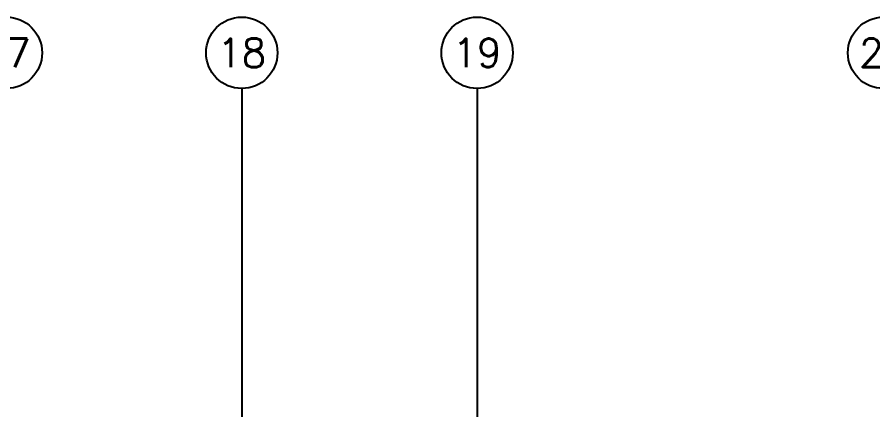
# Model space of a CAD drawing. Header units: millimetres. Extents: x -3 to 53, y -269 to 39.
# Drawn here: x 38.05 to 44.05, y -2.29 to 0.51 of the extents above; entities that cross this region are included whole.
import ezdxf
from ezdxf.enums import TextEntityAlignment as Align

# ---------------------------------------------------------------- set-up
doc = ezdxf.new("R2010")
doc.units = ezdxf.units.MM
doc.header["$LTSCALE"] = 15
doc.linetypes.add('PHANTOM', pattern=[63.5, 31.75, -6.35, 6.35, -6.35, 6.35, -6.35])
doc.linetypes.add('PHANTOM2', pattern=[1.25, 0.625, -0.125, 0.125, -0.125, 0.125, -0.125])
doc.layers.add('A-EJES', color=251, linetype='PHANTOM')
doc.layers.add('A-MUROS', color=252, linetype='Continuous', lineweight=30)
doc.styles.add('ROMANS', font='romans.shx', dxfattribs={"width": 0.8})

# ---------------------------------------------------------------- blocks, each defined once
blk = doc.blocks.new('Ejes_Torre G')
at = {"layer": 'A-EJES', "linetype": 'PHANTOM2', "ltscale": 0.5}
for points in [[(39.625, 16.65), (39.625, 14.35)], [(41.275, 16.65), (41.275, 14.35)]]:
    blk.add_lwpolyline(points, dxfattribs=at)
at = {"layer": 'A-EJES', "linetype": 'Continuous'}
for centre in [(37.975, 16.9), (39.625, 16.9), (41.275, 16.9), (44.125, 16.9)]:
    blk.add_circle(centre, 0.25, dxfattribs=at)
at = {"layer": 'A-EJES', "linetype": 'Continuous', "style": 'ROMANS'}
for s, p in [('17', (37.975, 16.9)), ('18', (39.625, 16.9)), ('19', (41.275, 16.9)), ('20', (44.125, 16.9))]:
    blk.add_text(s, height=0.2, dxfattribs=at).set_placement(p, align=Align.MIDDLE_CENTER)

msp = doc.modelspace()

# ---------------------------------------------------------------- block references
at = {"layer": 'A-MUROS'}
msp.add_blockref('Ejes_Torre G', (0, -16.642), dxfattribs=at)

doc.saveas('drawing.dxf')
